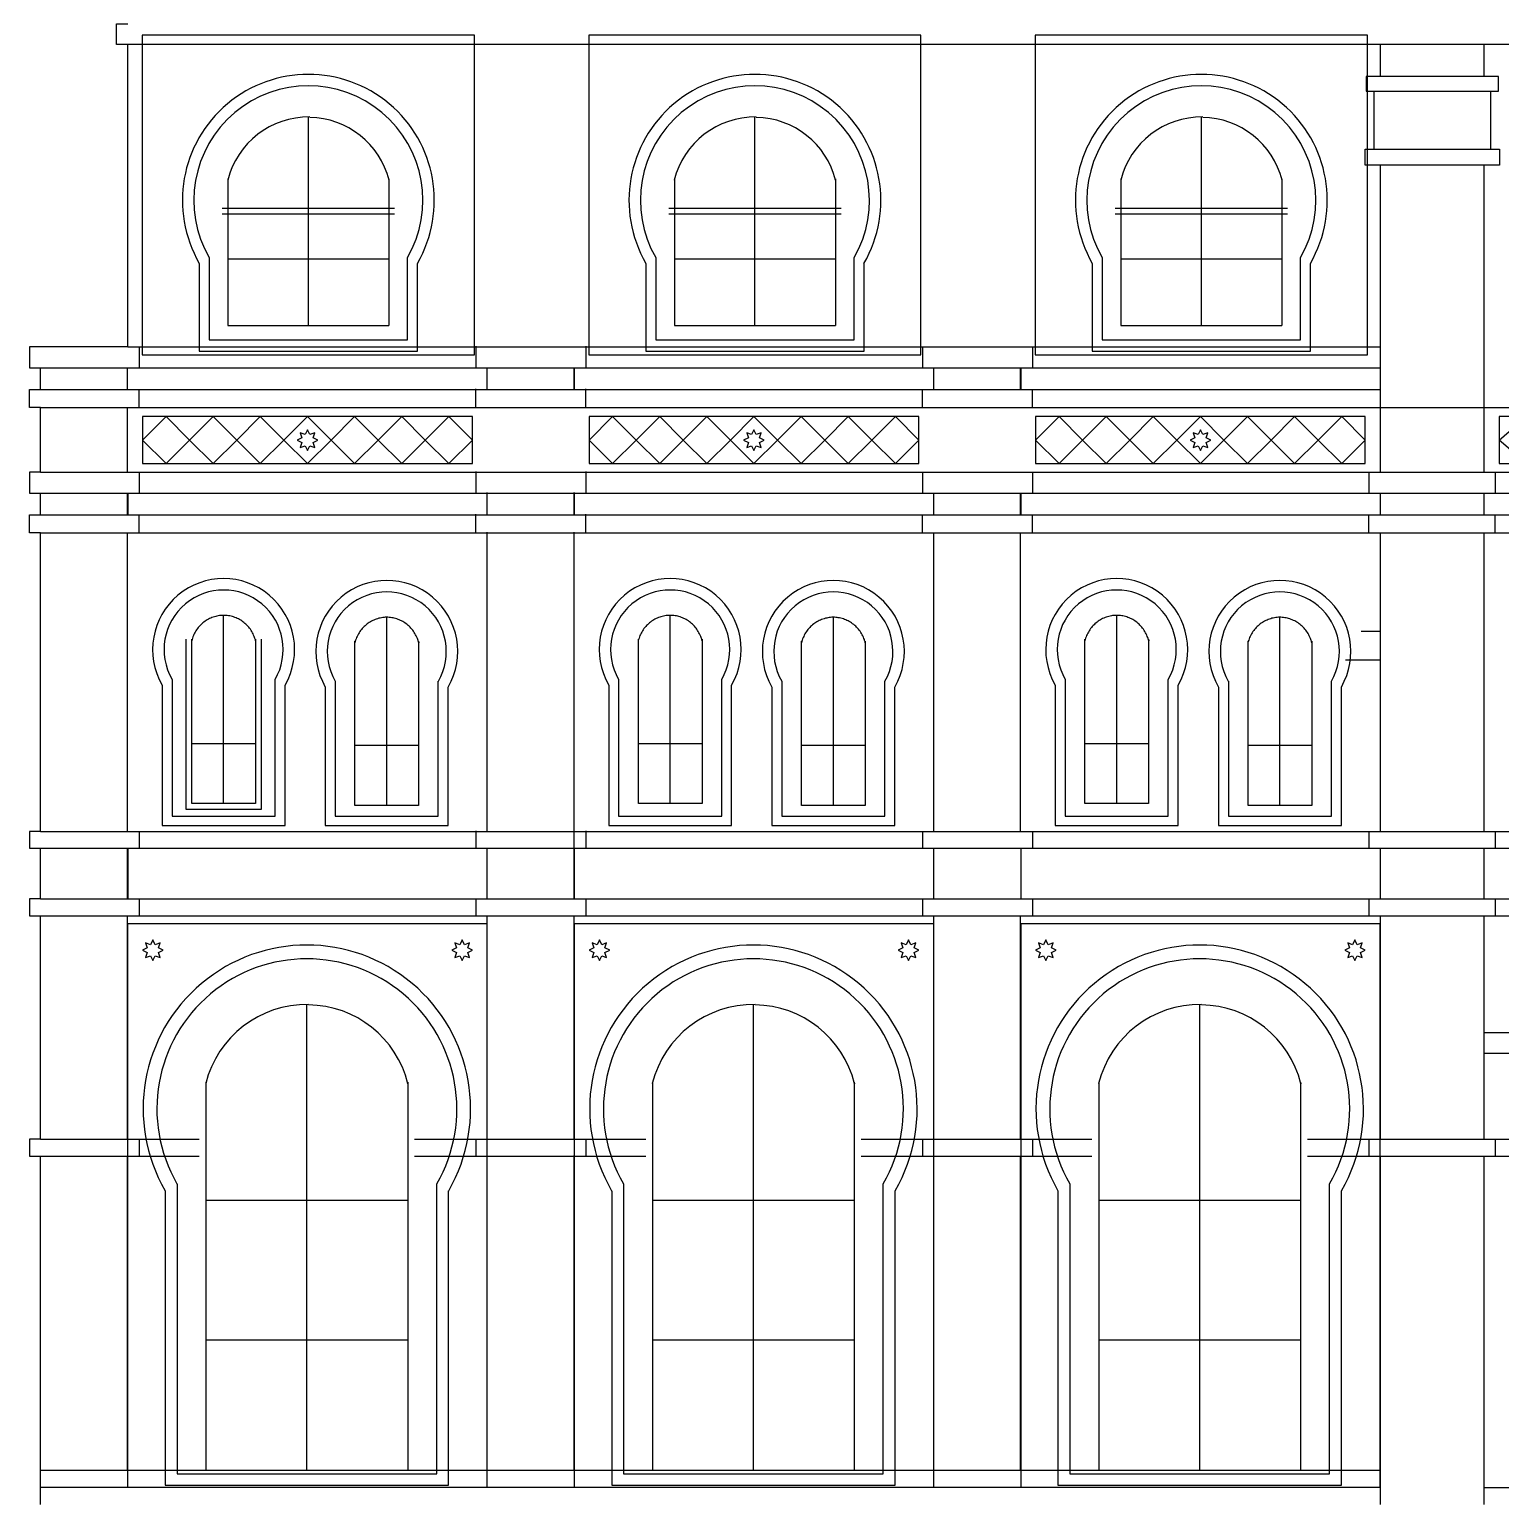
# Model space of a CAD drawing. Extents: x 57125 to 87063, y 75732 to 102848.
# Drawn here: x 57125 to 69972, y 75732 to 88610 of the extents above; entities that cross this region are included whole.
import ezdxf

# ---------------------------------------------------------------- set-up
doc = ezdxf.new("R2010")
doc.units = 0
for name, color, linetype, lineweight in [('01_SOURCE_ARCHITECTURE', 7, 'Continuous', 25), ('02_SOURCE_OPENINGS', 7, 'Continuous', 25), ('04_ANDALUSIAN_ALFIZ', 7, 'Continuous', 25), ('05_ANDALUSIAN_GIRIH', 7, 'Continuous', 25), ('06_ANDALUSIAN_FRIEZES', 7, 'Continuous', 25)]:
    doc.layers.add(name, color=color, linetype=linetype, lineweight=lineweight)

# ---------------------------------------------------------------- blocks, each defined once
blk = doc.blocks.new('ANDALUSIAN_ORIGINAL_OPENING_003')
at = {"layer": '02_SOURCE_OPENINGS'}
for points in [[(-881, 3388), (-881, 2358), (-881, 1138), (-881, 0)], [(881, 3387), (881, 2358), (881, 1138), (881, 0)]]:
    blk.add_lwpolyline(points, dxfattribs=at)
for radius, start, end in [(912, 89.2507, 166.0237), (908, 13.9763, 89.2471)]:
    blk.add_arc((2, 3154), radius, start, end, dxfattribs=at)
blk = doc.blocks.new('ANDALUSIAN_ORIGINAL_OPENING_014')
at = {"layer": '02_SOURCE_OPENINGS'}
for points in [[(-278, 0), (-278, 526), (-278, 1435)], [(278, 1435), (278, 526), (278, 0)]]:
    blk.add_lwpolyline(points, dxfattribs=at)
blk.add_open_spline([(279, 1422), (277, 1431), (274, 1440), (266, 1464), (259, 1478), (244, 1505), (236, 1519), (217, 1543), (206, 1555), (184, 1576), (172, 1586), (146, 1603), (133, 1611), (105, 1623), (91, 1629), (62, 1637), (47, 1640), (17, 1644), (2, 1644), (-28, 1643), (-43, 1641), (-73, 1634), (-88, 1630), (-116, 1619), (-130, 1612), (-156, 1597), (-169, 1588), (-193, 1568), (-204, 1557), (-224, 1534), (-234, 1522), (-250, 1495), (-258, 1481), (-270, 1453), (-275, 1438), (-279, 1422), (-279, 1422), (-279, 1422)], degree=3, knots=[-1.310699, -1.310699, -1.310699, -1.310699, -1.216605, -1.216605, -1.05874, -1.05874, -0.900876, -0.900876, -0.743012, -0.743012, -0.585148, -0.585148, -0.427283, -0.427283, -0.269419, -0.269419, -0.111555, -0.111555, 0.04631, 0.04631, 0.204174, 0.204174, 0.362038, 0.362038, 0.519902, 0.519902, 0.677767, 0.677767, 0.835631, 0.835631, 0.993495, 0.993495, 1.151359, 1.151359, 1.309224, 1.309224, 1.310699, 1.310699, 1.310699, 1.310699], dxfattribs=at)
blk = doc.blocks.new('ANDALUSIAN_ORIGINAL_OPENING_027')
at = {"layer": '02_SOURCE_OPENINGS'}
for points in [[(-703, 1280), (-703, 1025)], [(703, 1279), (703, 1024)], [(-753, 1025), (-703, 1025)], [(-753, 975), (-703, 975)], [(-703, 1025), (-703, 975)], [(-703, 1025), (0, 1024), (703, 1024)], [(-703, 975), (-703, 582), (-703, 0)], [(-703, 975), (0, 974), (703, 974)], [(703, 1024), (703, 974)], [(703, 1024), (753, 1024)], [(703, 974), (703, 582), (703, 0)], [(703, 974), (753, 974)]]:
    blk.add_lwpolyline(points, dxfattribs=at)
for radius, start, end in [(728, 89.2486, 166.0237), (724, 13.9763, 89.245)]:
    blk.add_arc((2, 1092), radius, start, end, dxfattribs=at)
blk = doc.blocks.new('ANDALUSIAN_ORIGINAL_OPENING_002')
at = {"layer": '02_SOURCE_OPENINGS'}
for points in [[(-881, 3388), (-881, 2358), (-881, 1138), (-881, 0)], [(881, 3387), (881, 2358), (881, 1138), (881, 0)]]:
    blk.add_lwpolyline(points, dxfattribs=at)
for radius, start, end in [(912, 89.2507, 166.0237), (908, 13.9763, 89.2471)]:
    blk.add_arc((2, 3154), radius, start, end, dxfattribs=at)
blk = doc.blocks.new('ANDALUSIAN_ORIGINAL_OPENING_001')
at = {"layer": '02_SOURCE_OPENINGS'}
for points in [[(-881, 3388), (-881, 2358), (-881, 1138), (-881, 0)], [(881, 3387), (881, 2358), (881, 1138), (881, 0)]]:
    blk.add_lwpolyline(points, dxfattribs=at)
for radius, start, end in [(912, 89.2507, 166.0237), (908, 13.9763, 89.2471)]:
    blk.add_arc((2, 3154), radius, start, end, dxfattribs=at)
blk = doc.blocks.new('ANDALUSIAN_ORIGINAL_OPENING_013')
at = {"layer": '02_SOURCE_OPENINGS'}
for points in [[(-278, 0), (-278, 526), (-278, 1435)], [(278, 1435), (278, 526), (278, 0)]]:
    blk.add_lwpolyline(points, dxfattribs=at)
blk.add_open_spline([(279, 1422), (277, 1431), (274, 1440), (266, 1464), (259, 1478), (244, 1505), (236, 1519), (217, 1543), (206, 1555), (184, 1576), (172, 1586), (146, 1603), (133, 1611), (105, 1623), (91, 1629), (62, 1637), (47, 1640), (17, 1644), (2, 1644), (-28, 1643), (-43, 1641), (-73, 1634), (-88, 1630), (-116, 1619), (-130, 1612), (-156, 1597), (-169, 1588), (-193, 1568), (-204, 1557), (-224, 1534), (-234, 1522), (-250, 1495), (-258, 1481), (-270, 1453), (-275, 1438), (-279, 1422), (-279, 1422), (-279, 1422)], degree=3, knots=[-1.310699, -1.310699, -1.310699, -1.310699, -1.216605, -1.216605, -1.05874, -1.05874, -0.900876, -0.900876, -0.743012, -0.743012, -0.585148, -0.585148, -0.427283, -0.427283, -0.269419, -0.269419, -0.111555, -0.111555, 0.04631, 0.04631, 0.204174, 0.204174, 0.362038, 0.362038, 0.519902, 0.519902, 0.677767, 0.677767, 0.835631, 0.835631, 0.993495, 0.993495, 1.151359, 1.151359, 1.309224, 1.309224, 1.310699, 1.310699, 1.310699, 1.310699], dxfattribs=at)
blk = doc.blocks.new('ANDALUSIAN_ORIGINAL_OPENING_012')
at = {"layer": '02_SOURCE_OPENINGS'}
for points in [[(-278, 0), (-278, 526), (-278, 1435)], [(278, 1435), (278, 526), (278, 0)]]:
    blk.add_lwpolyline(points, dxfattribs=at)
blk.add_open_spline([(279, 1422), (277, 1431), (274, 1440), (266, 1464), (259, 1478), (244, 1505), (236, 1519), (217, 1543), (206, 1555), (184, 1576), (172, 1586), (146, 1603), (133, 1611), (105, 1623), (91, 1629), (62, 1637), (47, 1640), (17, 1644), (2, 1644), (-28, 1643), (-43, 1641), (-73, 1634), (-88, 1630), (-116, 1619), (-130, 1612), (-156, 1597), (-169, 1588), (-193, 1568), (-204, 1557), (-224, 1534), (-234, 1522), (-250, 1495), (-258, 1481), (-270, 1453), (-275, 1438), (-279, 1422), (-279, 1422), (-279, 1422)], degree=3, knots=[-1.310699, -1.310699, -1.310699, -1.310699, -1.216605, -1.216605, -1.05874, -1.05874, -0.900876, -0.900876, -0.743012, -0.743012, -0.585148, -0.585148, -0.427283, -0.427283, -0.269419, -0.269419, -0.111555, -0.111555, 0.04631, 0.04631, 0.204174, 0.204174, 0.362038, 0.362038, 0.519902, 0.519902, 0.677767, 0.677767, 0.835631, 0.835631, 0.993495, 0.993495, 1.151359, 1.151359, 1.309224, 1.309224, 1.310699, 1.310699, 1.310699, 1.310699], dxfattribs=at)
blk = doc.blocks.new('ANDALUSIAN_ORIGINAL_OPENING_011')
at = {"layer": '02_SOURCE_OPENINGS'}
for points in [[(-278, 0), (-278, 526), (-278, 1435)], [(278, 1435), (278, 526), (278, 0)]]:
    blk.add_lwpolyline(points, dxfattribs=at)
blk.add_open_spline([(279, 1422), (277, 1431), (274, 1440), (266, 1464), (259, 1478), (244, 1505), (236, 1519), (217, 1543), (206, 1555), (184, 1576), (172, 1586), (146, 1603), (133, 1611), (105, 1623), (91, 1629), (62, 1637), (47, 1640), (17, 1644), (2, 1644), (-28, 1643), (-43, 1641), (-73, 1634), (-88, 1630), (-116, 1619), (-130, 1612), (-156, 1597), (-169, 1588), (-193, 1568), (-204, 1557), (-224, 1534), (-234, 1522), (-250, 1495), (-258, 1481), (-270, 1453), (-275, 1438), (-279, 1422), (-279, 1422), (-279, 1422)], degree=3, knots=[-1.310699, -1.310699, -1.310699, -1.310699, -1.216605, -1.216605, -1.05874, -1.05874, -0.900876, -0.900876, -0.743012, -0.743012, -0.585148, -0.585148, -0.427283, -0.427283, -0.269419, -0.269419, -0.111555, -0.111555, 0.04631, 0.04631, 0.204174, 0.204174, 0.362038, 0.362038, 0.519902, 0.519902, 0.677767, 0.677767, 0.835631, 0.835631, 0.993495, 0.993495, 1.151359, 1.151359, 1.309224, 1.309224, 1.310699, 1.310699, 1.310699, 1.310699], dxfattribs=at)
blk = doc.blocks.new('ANDALUSIAN_ORIGINAL_OPENING_026')
at = {"layer": '02_SOURCE_OPENINGS'}
for points in [[(-703, 1280), (-703, 1025)], [(703, 1279), (703, 1024)], [(-753, 1025), (-703, 1025)], [(-753, 975), (-703, 975)], [(-703, 1025), (-703, 975)], [(-703, 1025), (0, 1024), (703, 1024)], [(-703, 975), (-703, 582), (-703, 0)], [(-703, 975), (0, 974), (703, 974)], [(703, 1024), (703, 974)], [(703, 1024), (753, 1024)], [(703, 974), (703, 582), (703, 0)], [(703, 974), (753, 974)]]:
    blk.add_lwpolyline(points, dxfattribs=at)
for radius, start, end in [(728, 89.2486, 166.0237), (724, 13.9763, 89.245)]:
    blk.add_arc((2, 1092), radius, start, end, dxfattribs=at)
blk = doc.blocks.new('ANDALUSIAN_ORIGINAL_OPENING_025')
at = {"layer": '02_SOURCE_OPENINGS'}
for points in [[(-703, 1280), (-703, 1025)], [(703, 1279), (703, 1024)], [(-753, 1025), (-703, 1025)], [(-753, 975), (-703, 975)], [(-703, 1025), (-703, 975)], [(-703, 1025), (0, 1024), (703, 1024)], [(-703, 975), (-703, 582), (-703, 0)], [(-703, 975), (0, 974), (703, 974)], [(703, 1024), (703, 974)], [(703, 1024), (753, 1024)], [(703, 974), (703, 582), (703, 0)], [(703, 974), (753, 974)]]:
    blk.add_lwpolyline(points, dxfattribs=at)
for radius, start, end in [(728, 89.2486, 166.0237), (724, 13.9763, 89.245)]:
    blk.add_arc((2, 1092), radius, start, end, dxfattribs=at)
blk = doc.blocks.new('ANDALUSIAN_ORIGINAL_OPENING_010')
at = {"layer": '02_SOURCE_OPENINGS'}
for points in [[(328, 1435), (328, -50), (-328, -50), (-328, 1435)], [(-278, 0), (-278, 526), (-278, 1435)], [(278, 1435), (278, 526), (278, 0)]]:
    blk.add_lwpolyline(points, dxfattribs=at)
blk.add_open_spline([(279, 1422), (277, 1431), (274, 1440), (266, 1464), (259, 1478), (244, 1505), (236, 1519), (217, 1543), (206, 1555), (184, 1576), (172, 1586), (146, 1603), (133, 1611), (105, 1623), (91, 1629), (62, 1637), (47, 1640), (17, 1644), (2, 1644), (-28, 1643), (-43, 1641), (-73, 1634), (-88, 1630), (-116, 1619), (-130, 1612), (-156, 1597), (-169, 1588), (-193, 1568), (-204, 1557), (-224, 1534), (-234, 1522), (-250, 1495), (-258, 1481), (-270, 1453), (-275, 1438), (-279, 1422), (-279, 1422), (-279, 1422)], degree=3, knots=[-1.310699, -1.310699, -1.310699, -1.310699, -1.216605, -1.216605, -1.05874, -1.05874, -0.900876, -0.900876, -0.743012, -0.743012, -0.585148, -0.585148, -0.427283, -0.427283, -0.269419, -0.269419, -0.111555, -0.111555, 0.04631, 0.04631, 0.204174, 0.204174, 0.362038, 0.362038, 0.519902, 0.519902, 0.677767, 0.677767, 0.835631, 0.835631, 0.993495, 0.993495, 1.151359, 1.151359, 1.309224, 1.309224, 1.310699, 1.310699, 1.310699, 1.310699], dxfattribs=at)
blk = doc.blocks.new('ANDALUSIAN_ORIGINAL_OPENING_015')
at = {"layer": '02_SOURCE_OPENINGS'}
for points in [[(-278, 0), (-278, 526), (-278, 1435)], [(278, 1435), (278, 526), (278, 0)]]:
    blk.add_lwpolyline(points, dxfattribs=at)
blk.add_open_spline([(279, 1422), (277, 1431), (274, 1440), (266, 1464), (259, 1478), (244, 1505), (236, 1519), (217, 1543), (206, 1555), (184, 1576), (172, 1586), (146, 1603), (133, 1611), (105, 1623), (91, 1629), (62, 1637), (47, 1640), (17, 1644), (2, 1644), (-28, 1643), (-43, 1641), (-73, 1634), (-88, 1630), (-116, 1619), (-130, 1612), (-156, 1597), (-169, 1588), (-193, 1568), (-204, 1557), (-224, 1534), (-234, 1522), (-250, 1495), (-258, 1481), (-270, 1453), (-275, 1438), (-279, 1422), (-279, 1422), (-279, 1422)], degree=3, knots=[-1.310699, -1.310699, -1.310699, -1.310699, -1.216605, -1.216605, -1.05874, -1.05874, -0.900876, -0.900876, -0.743012, -0.743012, -0.585148, -0.585148, -0.427283, -0.427283, -0.269419, -0.269419, -0.111555, -0.111555, 0.04631, 0.04631, 0.204174, 0.204174, 0.362038, 0.362038, 0.519902, 0.519902, 0.677767, 0.677767, 0.835631, 0.835631, 0.993495, 0.993495, 1.151359, 1.151359, 1.309224, 1.309224, 1.310699, 1.310699, 1.310699, 1.310699], dxfattribs=at)
blk = doc.blocks.new('ANDALUSIAN_MOORISH_GROUND_1')
at = {"layer": '04_ANDALUSIAN_ALFIZ'}
for points in [[(-1134, 2499), (-1134, 0), (-1134, -32), (1134, -32), (1134, 0), (1134, 2499)], [(-1238, 2439), (-1238, 0), (-1238, -132), (1238, -132), (1238, 0), (1238, 2439)]]:
    blk.add_lwpolyline(points, dxfattribs=at)
for radius in [1430, 1310]:
    blk.add_arc((0, 3154), radius, -30, -150, dxfattribs=at)
blk = doc.blocks.new('ANDALUSIAN_MOORISH_GROUND_2')
at = {"layer": '04_ANDALUSIAN_ALFIZ'}
for points in [[(-1134, 2499), (-1134, 0), (-1134, -32), (1134, -32), (1134, 0), (1134, 2499)], [(-1238, 2439), (-1238, 0), (-1238, -132), (1238, -132), (1238, 0), (1238, 2439)]]:
    blk.add_lwpolyline(points, dxfattribs=at)
for radius in [1430, 1310]:
    blk.add_arc((0, 3154), radius, -30, -150, dxfattribs=at)
blk = doc.blocks.new('ANDALUSIAN_MOORISH_GROUND_3')
at = {"layer": '04_ANDALUSIAN_ALFIZ'}
for points in [[(-1134, 2499), (-1134, 0), (-1134, -32), (1134, -32), (1134, 0), (1134, 2499)], [(-1238, 2439), (-1238, 0), (-1238, -132), (1238, -132), (1238, 0), (1238, 2439)]]:
    blk.add_lwpolyline(points, dxfattribs=at)
for radius in [1430, 1310]:
    blk.add_arc((0, 3154), radius, -30, -150, dxfattribs=at)
blk = doc.blocks.new('ANDALUSIAN_MOORISH_UPPER_25')
at = {"layer": '04_ANDALUSIAN_ALFIZ'}
for points in [[(-953, 542), (-953, -186), (-953, -226), (953, -226), (953, -186), (953, 542)], [(-866, 592), (-866, -126), (866, -126), (866, 592)]]:
    blk.add_lwpolyline(points, dxfattribs=at)
for radius in [1100, 1000]:
    blk.add_arc((0, 1092), radius, -30, -150, dxfattribs=at)
blk = doc.blocks.new('ANDALUSIAN_MOORISH_UPPER_26')
at = {"layer": '04_ANDALUSIAN_ALFIZ'}
for points in [[(-953, 542), (-953, -186), (-953, -226), (953, -226), (953, -186), (953, 542)], [(-866, 592), (-866, -126), (866, -126), (866, 592)]]:
    blk.add_lwpolyline(points, dxfattribs=at)
for radius in [1100, 1000]:
    blk.add_arc((0, 1092), radius, -30, -150, dxfattribs=at)
blk = doc.blocks.new('ANDALUSIAN_MOORISH_UPPER_27')
at = {"layer": '04_ANDALUSIAN_ALFIZ'}
for points in [[(-953, 542), (-953, -186), (-953, -226), (953, -226), (953, -186), (953, 542)], [(-866, 592), (-866, -126), (866, -126), (866, 592)]]:
    blk.add_lwpolyline(points, dxfattribs=at)
for radius in [1100, 1000]:
    blk.add_arc((0, 1092), radius, -30, -150, dxfattribs=at)
blk = doc.blocks.new('ANDALUSIAN_MOORISH_PAIRED_10')
at = {"layer": '04_ANDALUSIAN_ALFIZ'}
for points in [[(-537, 1035), (-537, -191), (537, -191), (537, 1035)], [(-450, 1085), (-450, -111), (450, -111), (450, 1085)]]:
    blk.add_lwpolyline(points, dxfattribs=at)
for radius in [620, 520]:
    blk.add_arc((0, 1345), radius, -30, -150, dxfattribs=at)
blk = doc.blocks.new('ANDALUSIAN_MOORISH_PAIRED_11')
at = {"layer": '04_ANDALUSIAN_ALFIZ'}
for points in [[(-537, 1035), (-537, -174), (537, -174), (537, 1035)], [(-450, 1085), (-450, -94), (450, -94), (450, 1085)]]:
    blk.add_lwpolyline(points, dxfattribs=at)
for radius in [620, 520]:
    blk.add_arc((0, 1345), radius, -30, -150, dxfattribs=at)
blk = doc.blocks.new('ANDALUSIAN_MOORISH_PAIRED_12')
at = {"layer": '04_ANDALUSIAN_ALFIZ'}
for points in [[(-537, 1035), (-537, -191), (537, -191), (537, 1035)], [(-450, 1085), (-450, -111), (450, -111), (450, 1085)]]:
    blk.add_lwpolyline(points, dxfattribs=at)
for radius in [620, 520]:
    blk.add_arc((0, 1345), radius, -30, -150, dxfattribs=at)
blk = doc.blocks.new('ANDALUSIAN_MOORISH_PAIRED_13')
at = {"layer": '04_ANDALUSIAN_ALFIZ'}
for points in [[(-537, 1035), (-537, -174), (537, -174), (537, 1035)], [(-450, 1085), (-450, -94), (450, -94), (450, 1085)]]:
    blk.add_lwpolyline(points, dxfattribs=at)
for radius in [620, 520]:
    blk.add_arc((0, 1345), radius, -30, -150, dxfattribs=at)
blk = doc.blocks.new('ANDALUSIAN_MOORISH_PAIRED_14')
at = {"layer": '04_ANDALUSIAN_ALFIZ'}
for points in [[(-537, 1035), (-537, -191), (537, -191), (537, 1035)], [(-450, 1085), (-450, -111), (450, -111), (450, 1085)]]:
    blk.add_lwpolyline(points, dxfattribs=at)
for radius in [620, 520]:
    blk.add_arc((0, 1345), radius, -30, -150, dxfattribs=at)
blk = doc.blocks.new('ANDALUSIAN_MOORISH_PAIRED_15')
at = {"layer": '04_ANDALUSIAN_ALFIZ'}
for points in [[(-537, 1035), (-537, -174), (537, -174), (537, 1035)], [(-450, 1085), (-450, -94), (450, -94), (450, 1085)]]:
    blk.add_lwpolyline(points, dxfattribs=at)
for radius in [620, 520]:
    blk.add_arc((0, 1345), radius, -30, -150, dxfattribs=at)
blk = doc.blocks.new('ANDALUSIAN_SEBKA_FRIEZE_BAY_1')
at = {"layer": '05_ANDALUSIAN_GIRIH'}
for points in [[(-1028.836071, 205), (-1234.603286, 0), (-1440.3705, 205), (-1234.603286, 410)], [(1028.836071, 205), (1234.603286, 410), (1440.3705, 205), (1234.603286, 0)], [(-90.2, 205), (-49.167021, 184.634353), (-63.781032, 141.218968), (-20.365647, 155.832979), (0, 114.8), (20.365647, 155.832979), (63.781032, 141.218968), (49.167021, 184.634353), (90.2, 205), (49.167021, 225.365647), (63.781032, 268.781032), (20.365647, 254.167021), (0, 295.2), (-20.365647, 254.167021), (-63.781032, 268.781032), (-49.167021, 225.365647)]]:
    blk.add_lwpolyline(points, close=True, dxfattribs=at)
for points in [[(-1028.836071, 205), (-823.068857, 410), (-617.301643, 205)], [(-617.301643, 205), (-411.534429, 410), (-205.767214, 205)], [(-205.767214, 205), (0, 410), (205.767214, 205)], [(205.767214, 205), (411.534429, 410), (617.301643, 205)], [(617.301643, 205), (823.068857, 410), (1028.836071, 205)], [(-617.301643, 205), (-823.068857, 0), (-1028.836071, 205)], [(-205.767214, 205), (-411.534429, 0), (-617.301643, 205)], [(205.767214, 205), (0, 0), (-205.767214, 205)], [(617.301643, 205), (411.534429, 0), (205.767214, 205)], [(1028.836071, 205), (823.068857, 0), (617.301643, 205)]]:
    blk.add_lwpolyline(points, dxfattribs=at)
at = {"layer": '06_ANDALUSIAN_FRIEZES'}
blk.add_lwpolyline([(-1440.3705, 0), (-1234.603286, 0), (-823.068857, 0), (-411.534429, 0), (0, 0), (411.534429, 0), (823.068857, 0), (1234.603286, 0), (1440.3705, 0), (1440.3705, 205), (1440.3705, 410), (1234.603286, 410), (823.068857, 410), (411.534429, 410), (0, 410), (-411.534429, 410), (-823.068857, 410), (-1234.603286, 410), (-1440.3705, 410), (-1440.3705, 205)], close=True, dxfattribs=at)
blk = doc.blocks.new('ANDALUSIAN_ALFIZ_GROUND_BAY_1')
at = {"layer": '04_ANDALUSIAN_ALFIZ'}
blk.add_lwpolyline([(-1570.3705, 0), (1570.3705, 0), (1570.3705, 149.953234), (1570.3705, 2891.842269), (1570.3705, 3039.295118), (1570.3705, 4918.4), (1570.370192, 4918.4), (-1570.37004, 4918.4), (-1570.3705, 4918.4), (-1570.3705, 3039.295118), (-1570.3705, 2891.842269), (-1570.3705, 149.953234)], close=True, dxfattribs=at)
at = {"layer": '05_ANDALUSIAN_GIRIH'}
for points in [[(-1440.3705, 4688.4), (-1399.428503, 4668.07951), (-1414.01011, 4624.76039), (-1370.69099, 4639.341997), (-1350.3705, 4598.4), (-1330.05001, 4639.341997), (-1286.73089, 4624.76039), (-1301.312497, 4668.07951), (-1260.3705, 4688.4), (-1301.312497, 4708.72049), (-1286.73089, 4752.03961), (-1330.05001, 4737.458003), (-1350.3705, 4778.4), (-1370.69099, 4737.458003), (-1414.01011, 4752.03961), (-1399.428503, 4708.72049)], [(1260.3705, 4688.4), (1301.312497, 4668.07951), (1286.73089, 4624.76039), (1330.05001, 4639.341997), (1350.3705, 4598.4), (1370.69099, 4639.341997), (1414.01011, 4624.76039), (1399.428503, 4668.07951), (1440.3705, 4688.4), (1399.428503, 4708.72049), (1414.01011, 4752.03961), (1370.69099, 4737.458003), (1350.3705, 4778.4), (1330.05001, 4737.458003), (1286.73089, 4752.03961), (1301.312497, 4708.72049)]]:
    blk.add_lwpolyline(points, close=True, dxfattribs=at)
blk = doc.blocks.new('ANDALUSIAN_SEBKA_FRIEZE_BAY_2')
at = {"layer": '05_ANDALUSIAN_GIRIH'}
for points in [[(-1028.836071, 205), (-1234.603286, 0), (-1440.3705, 205), (-1234.603286, 410)], [(1028.836071, 205), (1234.603286, 410), (1440.3705, 205), (1234.603286, 0)], [(-90.2, 205), (-49.167021, 184.634353), (-63.781032, 141.218968), (-20.365647, 155.832979), (0, 114.8), (20.365647, 155.832979), (63.781032, 141.218968), (49.167021, 184.634353), (90.2, 205), (49.167021, 225.365647), (63.781032, 268.781032), (20.365647, 254.167021), (0, 295.2), (-20.365647, 254.167021), (-63.781032, 268.781032), (-49.167021, 225.365647)]]:
    blk.add_lwpolyline(points, close=True, dxfattribs=at)
for points in [[(-1028.836071, 205), (-823.068857, 410), (-617.301643, 205)], [(-617.301643, 205), (-411.534429, 410), (-205.767214, 205)], [(-205.767214, 205), (0, 410), (205.767214, 205)], [(205.767214, 205), (411.534429, 410), (617.301643, 205)], [(617.301643, 205), (823.068857, 410), (1028.836071, 205)], [(-617.301643, 205), (-823.068857, 0), (-1028.836071, 205)], [(-205.767214, 205), (-411.534429, 0), (-617.301643, 205)], [(205.767214, 205), (0, 0), (-205.767214, 205)], [(617.301643, 205), (411.534429, 0), (205.767214, 205)], [(1028.836071, 205), (823.068857, 0), (617.301643, 205)]]:
    blk.add_lwpolyline(points, dxfattribs=at)
at = {"layer": '06_ANDALUSIAN_FRIEZES'}
blk.add_lwpolyline([(-1440.3705, 0), (-1234.603286, 0), (-823.068857, 0), (-411.534429, 0), (0, 0), (411.534429, 0), (823.068857, 0), (1234.603286, 0), (1440.3705, 0), (1440.3705, 205), (1440.3705, 410), (1234.603286, 410), (823.068857, 410), (411.534429, 410), (0, 410), (-411.534429, 410), (-823.068857, 410), (-1234.603286, 410), (-1440.3705, 410), (-1440.3705, 205)], close=True, dxfattribs=at)
blk = doc.blocks.new('ANDALUSIAN_ALFIZ_GROUND_BAY_2')
at = {"layer": '04_ANDALUSIAN_ALFIZ'}
blk.add_lwpolyline([(-1570.3705, 0), (1570.3705, 0), (1570.3705, 149.953234), (1570.3705, 2891.842269), (1570.3705, 3039.295118), (1570.3705, 4918.4), (1570.370182, 4918.4), (-1570.37005, 4918.4), (-1570.3705, 4918.4), (-1570.3705, 3039.295118), (-1570.3705, 2891.842269), (-1570.3705, 149.953234)], close=True, dxfattribs=at)
at = {"layer": '05_ANDALUSIAN_GIRIH'}
for points in [[(-1440.3705, 4688.4), (-1399.428503, 4668.07951), (-1414.01011, 4624.76039), (-1370.69099, 4639.341997), (-1350.3705, 4598.4), (-1330.05001, 4639.341997), (-1286.73089, 4624.76039), (-1301.312497, 4668.07951), (-1260.3705, 4688.4), (-1301.312497, 4708.72049), (-1286.73089, 4752.03961), (-1330.05001, 4737.458003), (-1350.3705, 4778.4), (-1370.69099, 4737.458003), (-1414.01011, 4752.03961), (-1399.428503, 4708.72049)], [(1260.3705, 4688.4), (1301.312497, 4668.07951), (1286.73089, 4624.76039), (1330.05001, 4639.341997), (1350.3705, 4598.4), (1370.69099, 4639.341997), (1414.01011, 4624.76039), (1399.428503, 4668.07951), (1440.3705, 4688.4), (1399.428503, 4708.72049), (1414.01011, 4752.03961), (1370.69099, 4737.458003), (1350.3705, 4778.4), (1330.05001, 4737.458003), (1286.73089, 4752.03961), (1301.312497, 4708.72049)]]:
    blk.add_lwpolyline(points, close=True, dxfattribs=at)
blk = doc.blocks.new('ANDALUSIAN_SEBKA_FRIEZE_BAY_3')
at = {"layer": '05_ANDALUSIAN_GIRIH'}
for points in [[(-1028.493929, 205), (-1234.192714, 0), (-1439.8915, 205), (-1234.192714, 410)], [(1028.493929, 205), (1234.192714, 410), (1439.8915, 205), (1234.192714, 0)], [(-90.2, 205), (-49.167021, 184.634353), (-63.781032, 141.218968), (-20.365647, 155.832979), (0, 114.8), (20.365647, 155.832979), (63.781032, 141.218968), (49.167021, 184.634353), (90.2, 205), (49.167021, 225.365647), (63.781032, 268.781032), (20.365647, 254.167021), (0, 295.2), (-20.365647, 254.167021), (-63.781032, 268.781032), (-49.167021, 225.365647)]]:
    blk.add_lwpolyline(points, close=True, dxfattribs=at)
for points in [[(-1028.493929, 205), (-822.795143, 410), (-617.096357, 205)], [(-617.096357, 205), (-411.397571, 410), (-205.698786, 205)], [(-205.698786, 205), (0, 410), (205.698786, 205)], [(205.698786, 205), (411.397571, 410), (617.096357, 205)], [(617.096357, 205), (822.795143, 410), (1028.493929, 205)], [(-617.096357, 205), (-822.795143, 0), (-1028.493929, 205)], [(-205.698786, 205), (-411.397571, 0), (-617.096357, 205)], [(205.698786, 205), (0, 0), (-205.698786, 205)], [(617.096357, 205), (411.397571, 0), (205.698786, 205)], [(1028.493929, 205), (822.795143, 0), (617.096357, 205)]]:
    blk.add_lwpolyline(points, dxfattribs=at)
at = {"layer": '06_ANDALUSIAN_FRIEZES'}
blk.add_lwpolyline([(-1439.8915, 0), (-1234.192714, 0), (-822.795143, 0), (-411.397571, 0), (0, 0), (411.397571, 0), (822.795143, 0), (1234.192714, 0), (1439.8915, 0), (1439.8915, 205), (1439.8915, 410), (1234.192714, 410), (822.795143, 410), (411.397571, 410), (0, 410), (-411.397571, 410), (-822.795143, 410), (-1234.192714, 410), (-1439.8915, 410), (-1439.8915, 205)], close=True, dxfattribs=at)
blk = doc.blocks.new('ANDALUSIAN_ALFIZ_GROUND_BAY_3')
at = {"layer": '04_ANDALUSIAN_ALFIZ'}
blk.add_lwpolyline([(-1569.8915, 0), (1569.8915, 0), (1569.8915, 149.953234), (1569.8915, 2891.842269), (1569.8915, 3039.295118), (1569.8915, 4918.4), (-1569.89106, 4918.4), (-1569.8915, 4918.4), (-1569.8915, 3039.295118), (-1569.8915, 2891.842269), (-1569.8915, 149.953234)], close=True, dxfattribs=at)
at = {"layer": '05_ANDALUSIAN_GIRIH'}
for points in [[(-1439.8915, 4688.4), (-1398.949503, 4668.07951), (-1413.53111, 4624.76039), (-1370.21199, 4639.341997), (-1349.8915, 4598.4), (-1329.57101, 4639.341997), (-1286.25189, 4624.76039), (-1300.833497, 4668.07951), (-1259.8915, 4688.4), (-1300.833497, 4708.72049), (-1286.25189, 4752.03961), (-1329.57101, 4737.458003), (-1349.8915, 4778.4), (-1370.21199, 4737.458003), (-1413.53111, 4752.03961), (-1398.949503, 4708.72049)], [(1259.8915, 4688.4), (1300.833497, 4668.07951), (1286.25189, 4624.76039), (1329.57101, 4639.341997), (1349.8915, 4598.4), (1370.21199, 4639.341997), (1413.53111, 4624.76039), (1398.949503, 4668.07951), (1439.8915, 4688.4), (1398.949503, 4708.72049), (1413.53111, 4752.03961), (1370.21199, 4737.458003), (1349.8915, 4778.4), (1329.57101, 4737.458003), (1286.25189, 4752.03961), (1300.833497, 4708.72049)]]:
    blk.add_lwpolyline(points, close=True, dxfattribs=at)
blk = doc.blocks.new('ANDALUSIAN_SEBKA_FRIEZE_BAY_4')
at = {"layer": '05_ANDALUSIAN_GIRIH'}
for points in [[(-1659.586444, 205), (-1896.670222, 0), (-2133.754, 205), (-1896.670222, 410)], [(1659.586444, 205), (1896.670222, 410), (2133.754, 205), (1896.670222, 0)], [(-90.2, 205), (-49.167021, 184.634353), (-63.781032, 141.218968), (-20.365647, 155.832979), (0, 114.8), (20.365647, 155.832979), (63.781032, 141.218968), (49.167021, 184.634353), (90.2, 205), (49.167021, 225.365647), (63.781032, 268.781032), (20.365647, 254.167021), (0, 295.2), (-20.365647, 254.167021), (-63.781032, 268.781032), (-49.167021, 225.365647)]]:
    blk.add_lwpolyline(points, close=True, dxfattribs=at)
for points in [[(-1659.586444, 205), (-1422.502667, 410), (-1185.418889, 205)], [(-1185.418889, 205), (-948.335111, 410), (-711.251333, 205)], [(-711.251333, 205), (-474.167556, 410), (-237.083778, 205)], [(-237.083778, 205), (0, 410), (237.083778, 205)], [(237.083778, 205), (474.167556, 410), (711.251333, 205)], [(711.251333, 205), (948.335111, 410), (1185.418889, 205)], [(1185.418889, 205), (1422.502667, 410), (1659.586444, 205)], [(-1185.418889, 205), (-1422.502667, 0), (-1659.586444, 205)], [(-711.251333, 205), (-948.335111, 0), (-1185.418889, 205)], [(-237.083778, 205), (-474.167556, 0), (-711.251333, 205)], [(237.083778, 205), (0, 0), (-237.083778, 205)], [(711.251333, 205), (474.167556, 0), (237.083778, 205)], [(1185.418889, 205), (948.335111, 0), (711.251333, 205)], [(1659.586444, 205), (1422.502667, 0), (1185.418889, 205)]]:
    blk.add_lwpolyline(points, dxfattribs=at)
at = {"layer": '06_ANDALUSIAN_FRIEZES'}
blk.add_lwpolyline([(-2133.754, 0), (-1896.670222, 0), (-1422.502667, 0), (-948.335111, 0), (-474.167556, 0), (0, 0), (474.167556, 0), (948.335111, 0), (1422.502667, 0), (1896.670222, 0), (2133.754, 0), (2133.754, 205), (2133.754, 410), (1896.670222, 410), (1422.502667, 410), (948.335111, 410), (474.167556, 410), (0, 410), (-474.167556, 410), (-948.335111, 410), (-1422.502667, 410), (-1896.670222, 410), (-2133.754, 410), (-2133.754, 205)], close=True, dxfattribs=at)
blk = doc.blocks.new('ANDALUSIAN_ALFIZ_UPPER_1')
at = {"layer": '04_ANDALUSIAN_ALFIZ'}
blk.add_lwpolyline([(-1450, 0), (1450, 0), (1450, 70.061998), (1450, 2709.896855), (1450, 2790), (-1450, 2790), (-1450, 2709.896855), (-1450, 70.061998)], close=True, dxfattribs=at)
blk = doc.blocks.new('ANDALUSIAN_ALFIZ_UPPER_2')
at = {"layer": '04_ANDALUSIAN_ALFIZ'}
blk.add_lwpolyline([(-1450, 0), (1450, 0), (1450, 70.061998), (1450, 2709.896855), (1450, 2790), (-1450, 2790), (-1450, 2709.896855), (-1450, 70.061998)], close=True, dxfattribs=at)
blk = doc.blocks.new('ANDALUSIAN_ALFIZ_UPPER_3')
at = {"layer": '04_ANDALUSIAN_ALFIZ'}
blk.add_lwpolyline([(-1450, 0), (1450, 0), (1450, 70.061998), (1450, 1654.663092), (1450, 1793.842208), (1450, 2300.192245), (1450, 2428.184911), (1450, 2709.896855), (1450, 2790), (-1450, 2790), (-1450, 2709.896855), (-1450, 70.061998)], close=True, dxfattribs=at)
blk = doc.blocks.new('ANDALUSIAN_GLAZING_1')
at = {"layer": '02_SOURCE_OPENINGS'}
for points in [[(0, 2358), (0, 4065)], [(-881, 3388), (-883, 3374)], [(881, 3387), (883, 3373)], [(-881, 2358), (0, 2358)], [(0, 1138), (0, 2358)], [(0, 2358), (881, 2358)], [(-881, 1138), (0, 1138)], [(0, 0), (0, 1138)], [(0, 1138), (881, 1138)], [(-881, 0), (0, 0)], [(0, 0), (881, 0)]]:
    blk.add_lwpolyline(points, dxfattribs=at)
blk = doc.blocks.new('ANDALUSIAN_GLAZING_2')
at = {"layer": '02_SOURCE_OPENINGS'}
for points in [[(0, 2358), (0, 4065)], [(-881, 3388), (-883, 3374)], [(881, 3387), (883, 3373)], [(-881, 2358), (0, 2358)], [(0, 1138), (0, 2358)], [(0, 2358), (881, 2358)], [(-881, 1138), (0, 1138)], [(0, 0), (0, 1138)], [(0, 1138), (881, 1138)], [(-881, 0), (0, 0)], [(0, 0), (881, 0)]]:
    blk.add_lwpolyline(points, dxfattribs=at)
blk = doc.blocks.new('ANDALUSIAN_GLAZING_3')
at = {"layer": '02_SOURCE_OPENINGS'}
for points in [[(0, 2358), (0, 4065)], [(-881, 3388), (-883, 3374)], [(881, 3387), (883, 3373)], [(-881, 2358), (0, 2358)], [(0, 1138), (0, 2358)], [(0, 2358), (881, 2358)], [(-881, 1138), (0, 1138)], [(0, 0), (0, 1138)], [(0, 1138), (881, 1138)], [(-881, 0), (0, 0)], [(0, 0), (881, 0)]]:
    blk.add_lwpolyline(points, dxfattribs=at)
blk = doc.blocks.new('ANDALUSIAN_GLAZING_10')
at = {"layer": '02_SOURCE_OPENINGS'}
for points in [[(0, 526), (0, 1644)], [(-278, 1435), (-279, 1422)], [(278, 1435), (279, 1422)], [(-278, 526), (0, 526)], [(0, 0), (0, 526)], [(0, 526), (278, 526)], [(0, 0), (-278, 0)], [(278, 0), (0, 0)]]:
    blk.add_lwpolyline(points, dxfattribs=at)
blk = doc.blocks.new('ANDALUSIAN_GLAZING_11')
at = {"layer": '02_SOURCE_OPENINGS'}
for points in [[(0, 526), (0, 1644)], [(-278, 1435), (-279, 1422)], [(278, 1435), (279, 1422)], [(-278, 526), (0, 526)], [(0, 0), (0, 526)], [(0, 526), (278, 526)], [(0, 0), (-278, 0)], [(278, 0), (0, 0)]]:
    blk.add_lwpolyline(points, dxfattribs=at)
blk = doc.blocks.new('ANDALUSIAN_GLAZING_12')
at = {"layer": '02_SOURCE_OPENINGS'}
for points in [[(0, 526), (0, 1644)], [(-278, 1435), (-279, 1422)], [(278, 1435), (279, 1422)], [(-278, 526), (0, 526)], [(0, 0), (0, 526)], [(0, 526), (278, 526)], [(0, 0), (-278, 0)], [(278, 0), (0, 0)]]:
    blk.add_lwpolyline(points, dxfattribs=at)
blk = doc.blocks.new('ANDALUSIAN_GLAZING_13')
at = {"layer": '02_SOURCE_OPENINGS'}
for points in [[(0, 526), (0, 1644)], [(-278, 1435), (-279, 1422)], [(278, 1435), (279, 1422)], [(-278, 526), (0, 526)], [(0, 0), (0, 526)], [(0, 526), (278, 526)], [(0, 0), (-278, 0)], [(278, 0), (0, 0)]]:
    blk.add_lwpolyline(points, dxfattribs=at)
blk = doc.blocks.new('ANDALUSIAN_GLAZING_14')
at = {"layer": '02_SOURCE_OPENINGS'}
for points in [[(0, 526), (0, 1644)], [(-278, 1435), (-279, 1422)], [(278, 1435), (279, 1422)], [(-278, 526), (0, 526)], [(0, 0), (0, 526)], [(0, 526), (278, 526)], [(0, 0), (-278, 0)], [(278, 0), (0, 0)]]:
    blk.add_lwpolyline(points, dxfattribs=at)
blk = doc.blocks.new('ANDALUSIAN_GLAZING_15')
at = {"layer": '02_SOURCE_OPENINGS'}
for points in [[(0, 526), (0, 1644)], [(-278, 1435), (-279, 1422)], [(278, 1435), (279, 1422)], [(-278, 526), (0, 526)], [(0, 0), (0, 526)], [(0, 526), (278, 526)], [(0, 0), (-278, 0)], [(278, 0), (0, 0)]]:
    blk.add_lwpolyline(points, dxfattribs=at)
blk = doc.blocks.new('ANDALUSIAN_GLAZING_25')
at = {"layer": '02_SOURCE_OPENINGS'}
for points in [[(0, 582), (0, 974), (0, 1024), (0, 1820)], [(-703, 1280), (-704, 1268)], [(703, 1279), (704, 1267)], [(-703, 582), (0, 582)], [(0, 0), (0, 582)], [(0, 582), (703, 582)], [(-703, 0), (0, 0)], [(0, 0), (703, 0)]]:
    blk.add_lwpolyline(points, dxfattribs=at)
blk = doc.blocks.new('ANDALUSIAN_GLAZING_26')
at = {"layer": '02_SOURCE_OPENINGS'}
for points in [[(0, 582), (0, 974), (0, 1024), (0, 1820)], [(-703, 1280), (-704, 1268)], [(703, 1279), (704, 1267)], [(-703, 582), (0, 582)], [(0, 0), (0, 582)], [(0, 582), (703, 582)], [(-703, 0), (0, 0)], [(0, 0), (703, 0)]]:
    blk.add_lwpolyline(points, dxfattribs=at)
blk = doc.blocks.new('ANDALUSIAN_GLAZING_27')
at = {"layer": '02_SOURCE_OPENINGS'}
for points in [[(0, 582), (0, 974), (0, 1024), (0, 1820)], [(-703, 1280), (-704, 1268)], [(703, 1279), (704, 1267)], [(-703, 582), (0, 582)], [(0, 0), (0, 582)], [(0, 582), (703, 582)], [(-703, 0), (0, 0)], [(0, 0), (703, 0)]]:
    blk.add_lwpolyline(points, dxfattribs=at)

msp = doc.modelspace()

# ---------------------------------------------------------------- linework, layer by layer
at = {"layer": '01_SOURCE_ARCHITECTURE'}
for points in [[(57982, 88480), (57884, 88480), (57884, 88660), (57982, 88660)], [(57982, 85840), (57982, 88480)], [(68921, 88480), (68809, 88480), (65909, 88480), (64910, 88480), (62010, 88480), (61010, 88480), (58110, 88480), (57982, 88480)], [(68921, 88480), (68921, 88198)], [(69830, 88480), (68921, 88480)], [(69830, 88198), (69830, 88480)], [(71086, 88480), (70847, 88480), (70726, 88480), (70200, 88480), (69830, 88480)], [(68921, 88198), (68809, 88198), (68798, 88198), (68798, 88070), (68809, 88070), (68866, 88070)], [(69830, 88198), (68921, 88198)], [(69885, 88070), (69953, 88070), (69953, 88198), (69830, 88198)], [(68866, 88070), (68866, 87564)], [(68866, 88070), (69885, 88070)], [(69885, 88070), (69885, 87564)], [(68921, 87425), (68809, 87425), (68789, 87425), (68789, 87564), (68809, 87564), (68866, 87564)], [(68866, 87564), (69885, 87564)], [(69885, 87564), (69962, 87564), (69962, 87425), (69830, 87425)], [(68921, 87425), (68921, 85840)], [(69830, 87425), (68921, 87425)], [(69830, 85310), (69830, 87425)], [(57982, 85840), (57125, 85840), (57125, 85656), (57222, 85656)], [(57982, 85840), (58083, 85840)], [(58083, 85840), (58083, 85656)], [(58083, 85840), (58110, 85840), (58607, 85840), (60513, 85840), (61010, 85840), (61024, 85840)], [(61024, 85844), (61024, 85840)], [(61024, 85840), (61024, 85660)], [(61024, 85840), (61983, 85840)], [(61983, 85844), (61983, 85840)], [(61983, 85840), (61983, 85660)], [(61983, 85840), (62010, 85840), (62507, 85840), (64412, 85840), (64910, 85840), (64924, 85840)], [(64924, 85841), (64924, 85840)], [(64924, 85840), (64924, 85656)], [(64924, 85840), (65883, 85840)], [(65883, 85841), (65883, 85840)], [(65883, 85840), (65883, 85656)], [(65883, 85840), (65909, 85840), (66407, 85840), (68312, 85840), (68809, 85840), (68921, 85840)], [(68921, 85840), (68921, 85656)], [(57222, 85467), (57222, 85656)], [(57222, 85656), (57981, 85656)], [(57981, 85467), (57981, 85656)], [(57981, 85656), (58083, 85656)], [(58083, 85656), (61122, 85656)], [(61122, 85656), (61122, 85660)], [(61122, 85471), (61122, 85656)], [(61122, 85656), (61881, 85656)], [(61881, 85656), (61881, 85660)], [(61881, 85471), (61881, 85656)], [(61881, 85656), (61885, 85656)], [(61885, 85656), (61885, 85660)], [(61885, 85471), (61885, 85656)], [(61885, 85656), (65022, 85656)], [(65022, 85467), (65022, 85656)], [(65022, 85656), (65781, 85656)], [(65022, 85656), (65022, 85656)], [(65781, 85467), (65781, 85656)], [(65781, 85656), (65785, 85656)], [(65781, 85656), (65781, 85656)], [(65785, 85467), (65785, 85656)], [(65785, 85656), (68921, 85656)], [(65785, 85656), (65785, 85656)], [(68921, 85656), (68921, 85467)], [(57222, 85310), (57125, 85310), (57125, 85467), (57222, 85467)], [(57222, 85467), (57981, 85467)], [(57981, 85467), (58083, 85467)], [(58083, 85310), (58083, 85467)], [(58083, 85467), (61024, 85467)], [(61024, 85467), (61024, 85471)], [(61024, 85314), (61024, 85467)], [(61024, 85467), (61983, 85467)], [(61983, 85467), (61983, 85471)], [(61983, 85314), (61983, 85467)], [(61983, 85467), (64924, 85467)], [(64924, 85310), (64924, 85467)], [(64924, 85467), (65883, 85467)], [(64924, 85467), (64924, 85467)], [(65883, 85310), (65883, 85467)], [(65883, 85467), (68921, 85467)], [(65883, 85467), (65883, 85467)], [(68921, 85467), (68921, 85310)], [(57222, 84746), (57222, 85310)], [(57222, 85310), (57981, 85310)], [(57981, 84746), (57981, 85310)], [(57981, 85310), (58083, 85310)], [(58083, 85310), (68921, 85310)], [(68921, 85310), (68921, 84746)], [(68921, 85310), (69830, 85310)], [(69830, 84746), (69830, 85310)], [(69830, 85310), (71086, 85310)], [(57222, 84746), (57125, 84746), (57125, 84562), (57222, 84562)], [(57222, 84746), (57981, 84746)], [(57981, 84746), (58083, 84746)], [(58083, 84746), (58083, 84562)], [(58083, 84746), (61024, 84746)], [(61024, 84750), (61024, 84746)], [(61024, 84746), (61024, 84566)], [(61024, 84746), (61983, 84746)], [(61983, 84750), (61983, 84746)], [(61983, 84746), (61983, 84566)], [(61983, 84746), (64924, 84746)], [(64924, 84746), (64924, 84562)], [(64924, 84746), (65883, 84746)], [(64924, 84746), (64924, 84746)], [(65883, 84746), (65883, 84562)], [(65883, 84746), (68823, 84746)], [(65883, 84746), (65883, 84746)], [(68823, 84746), (68823, 84562)], [(68823, 84746), (68921, 84746)], [(68921, 84746), (69830, 84746)], [(69830, 84746), (69924, 84746)], [(69924, 84746), (69924, 84562)], [(69924, 84746), (72094, 84746), (74264, 84746)], [(57222, 84373), (57222, 84562)], [(57222, 84562), (57981, 84562)], [(57981, 84373), (57981, 84562)], [(57981, 84562), (57985, 84562)], [(57985, 84373), (57985, 84562)], [(57985, 84562), (58083, 84562)], [(58083, 84562), (61122, 84562)], [(61122, 84562), (61122, 84566)], [(61122, 84377), (61122, 84562)], [(61122, 84562), (61881, 84562)], [(61881, 84562), (61881, 84566)], [(61881, 84377), (61881, 84562)], [(61881, 84562), (61885, 84562)], [(61885, 84562), (61885, 84566)], [(61885, 84377), (61885, 84562)], [(61885, 84562), (65022, 84562)], [(65022, 84373), (65022, 84562)], [(65022, 84562), (65781, 84562)], [(65022, 84562), (65022, 84562)], [(65781, 84373), (65781, 84562)], [(65781, 84562), (65785, 84562)], [(65781, 84562), (65781, 84562)], [(65785, 84373), (65785, 84562)], [(65785, 84562), (68823, 84562)], [(65785, 84562), (65785, 84562)], [(68823, 84562), (68921, 84562)], [(68921, 84562), (68921, 84373)], [(68921, 84562), (69830, 84562)], [(69830, 84373), (69830, 84562)], [(69830, 84562), (69924, 84562)], [(69924, 84562), (72094, 84562), (74264, 84562)], [(57222, 84215), (57125, 84215), (57125, 84373), (57222, 84373)], [(57222, 84373), (57981, 84373)], [(57981, 84373), (57985, 84373)], [(57985, 84373), (58083, 84373)], [(58083, 84215), (58083, 84373)], [(58083, 84373), (61024, 84373)], [(61024, 84373), (61024, 84377)], [(61024, 84220), (61024, 84373)], [(61024, 84373), (61983, 84373)], [(61983, 84373), (61983, 84377)], [(61983, 84220), (61983, 84373)], [(61983, 84373), (64924, 84373)], [(64924, 84216), (64924, 84373)], [(64924, 84373), (65883, 84373)], [(64924, 84373), (64924, 84373)], [(65883, 84216), (65883, 84373)], [(65883, 84373), (68823, 84373)], [(65883, 84373), (65883, 84373)], [(68823, 84215), (68823, 84373)], [(68823, 84373), (68921, 84373)], [(68921, 84373), (69830, 84373)], [(69830, 84373), (69924, 84373)], [(69924, 84215), (69924, 84373)], [(69924, 84373), (72094, 84373), (74264, 84373)], [(57222, 81608), (57222, 84215)], [(57222, 84215), (57981, 84215)], [(57981, 81608), (57981, 84215)], [(57981, 84215), (58083, 84215)], [(58083, 84215), (61122, 84215)], [(61122, 84215), (61122, 84220)], [(61122, 81613), (61122, 84215)], [(61122, 84215), (61881, 84215)], [(61881, 84215), (61881, 84220)], [(61881, 81608), (61881, 84215)], [(61881, 84215), (65022, 84215)], [(65022, 84215), (65022, 84216)], [(65022, 81609), (65022, 84215)], [(65022, 84215), (65781, 84215)], [(65781, 84215), (65781, 84216)], [(65781, 81609), (65781, 84215)], [(65781, 84215), (68823, 84215)], [(68823, 84215), (68921, 84215)], [(68921, 84215), (68921, 83358)], [(68921, 84215), (69830, 84215)], [(69830, 81608), (69830, 84215)], [(69830, 84215), (69924, 84215)], [(69924, 84215), (72094, 84215), (74264, 84215)], [(68755, 83358), (68921, 83358)], [(68921, 83358), (68921, 83104)], [(68921, 83358), (68922, 83358)], [(68921, 83104), (68618, 83104)], [(68921, 83104), (68921, 81608)], [(68922, 83104), (68921, 83104)], [(57222, 81608), (57125, 81608), (57125, 81461), (57222, 81461)], [(57222, 81608), (57981, 81608)], [(57981, 81608), (58083, 81608)], [(58083, 81608), (58083, 81461)], [(58083, 81608), (61024, 81608)], [(61024, 81613), (61024, 81608)], [(61024, 81608), (61024, 81465)], [(61024, 81608), (61881, 81608)], [(61881, 81461), (61881, 81608)], [(61881, 81608), (61983, 81608)], [(61983, 81613), (61983, 81608)], [(61983, 81608), (61983, 81465)], [(61983, 81608), (64924, 81608)], [(64924, 81609), (64924, 81608)], [(64924, 81608), (64924, 81461)], [(64924, 81608), (65883, 81608)], [(65883, 81609), (65883, 81608)], [(65883, 81608), (65883, 81461)], [(65883, 81608), (68823, 81608)], [(68823, 81608), (68823, 81461)], [(68823, 81608), (68921, 81608)], [(68921, 81608), (69830, 81608)], [(69830, 81608), (69924, 81608)], [(69924, 81608), (69924, 81461)], [(69924, 81608), (72094, 81608), (74263, 81608)], [(57222, 81019), (57222, 81461)], [(57222, 81461), (57981, 81461)], [(57981, 81019), (57981, 81461)], [(57981, 81461), (57985, 81461)], [(57985, 81019), (57985, 81461)], [(57985, 81461), (58083, 81461)], [(58083, 81461), (61122, 81461)], [(61122, 81461), (61122, 81465)], [(61122, 81023), (61122, 81461)], [(61122, 81461), (61881, 81461)], [(61881, 81023), (61881, 81461)], [(61881, 81461), (61885, 81461)], [(61885, 81461), (61885, 81465)], [(61885, 81023), (61885, 81461)], [(61885, 81461), (65022, 81461)], [(65022, 81019), (65022, 81461)], [(65022, 81461), (65785, 81461)], [(65022, 81461), (65022, 81461)], [(65785, 81019), (65785, 81461)], [(65785, 81461), (68823, 81461)], [(65785, 81461), (65785, 81461)], [(68823, 81461), (68921, 81461)], [(68921, 81461), (68921, 81019)], [(68921, 81461), (69830, 81461)], [(69830, 81019), (69830, 81461)], [(69830, 81461), (69924, 81461)], [(69924, 81461), (72094, 81461), (74263, 81461)], [(57222, 81019), (57125, 81019), (57125, 80871), (57222, 80871)], [(57222, 81019), (57981, 81019)], [(57981, 81019), (57985, 81019)], [(57985, 81019), (58083, 81019)], [(58083, 81019), (58083, 80871)], [(58083, 81019), (61024, 81019)], [(61024, 81023), (61024, 81019)], [(61024, 81019), (61024, 80875)], [(61024, 81019), (61983, 81019)], [(61983, 81023), (61983, 81019)], [(61983, 81019), (61983, 80875)], [(61983, 81019), (64924, 81019)], [(64924, 81019), (64924, 80872)], [(64924, 81019), (65883, 81019)], [(64924, 81019), (64924, 81019)], [(65883, 81019), (65883, 80872)], [(65883, 81019), (68823, 81019)], [(65883, 81019), (65883, 81019)], [(68823, 81019), (68823, 80871)], [(68823, 81019), (68921, 81019)], [(68921, 81019), (69830, 81019)], [(69830, 81019), (69924, 81019)], [(69924, 81019), (69924, 80871)], [(69924, 81019), (72094, 81019), (74263, 81019)], [(61122, 80871), (61122, 80875)], [(61881, 80871), (61881, 80875)], [(57222, 78921), (57222, 80871)], [(57222, 80871), (57981, 80871)], [(57981, 78921), (57981, 80800), (57981, 80871)], [(57981, 80871), (58083, 80871)], [(58083, 80871), (61122, 80871)], [(61122, 78925), (61122, 80800), (61122, 80871)], [(61122, 80871), (61881, 80871)], [(61881, 78925), (61881, 80800), (61881, 80871)], [(61881, 80871), (65022, 80871)], [(65022, 80871), (65022, 80872)], [(65022, 78921), (65022, 80800), (65022, 80871)], [(65022, 80871), (65781, 80871)], [(65781, 80871), (65781, 80872)], [(65781, 78921), (65781, 80800), (65781, 80871)], [(65781, 80871), (68823, 80871)], [(68823, 80871), (68921, 80871)], [(68921, 80871), (68921, 78921)], [(68921, 80871), (69830, 80871)], [(69830, 79850), (69830, 80871)], [(69830, 80871), (69924, 80871)], [(69924, 80871), (72094, 80871), (74263, 80871)], [(69830, 79672), (69830, 79850)], [(70080, 79850), (69830, 79850)], [(69830, 78921), (69830, 79672)], [(69830, 79672), (70316, 79672)], [(57222, 78921), (57125, 78921), (57125, 78773), (57222, 78773)], [(57222, 78921), (57981, 78921), (57981, 78921)], [(57981, 78921), (58083, 78921)], [(58083, 78921), (58083, 78773)], [(58083, 78921), (58606, 78921)], [(60488, 78921), (61024, 78921)], [(61024, 78925), (61024, 78921)], [(61024, 78921), (61024, 78778)], [(61024, 78921), (61122, 78921), (61881, 78921), (61983, 78921)], [(61983, 78921), (61983, 78778)], [(61983, 78921), (62506, 78921)], [(64388, 78921), (64924, 78921)], [(64924, 78921), (64924, 78774)], [(64924, 78921), (65022, 78921), (65781, 78921), (65883, 78921)], [(64924, 78921), (64924, 78921)], [(65883, 78921), (65883, 78774)], [(65883, 78921), (66404, 78921)], [(65883, 78921), (65883, 78921)], [(68287, 78921), (68823, 78921)], [(68823, 78921), (68823, 78773)], [(68823, 78921), (68921, 78921), (68921, 78921)], [(68921, 78921), (69830, 78921)], [(69830, 78921), (69924, 78921)], [(69924, 78921), (69924, 78773)], [(69924, 78921), (72094, 78921), (74263, 78921)], [(57222, 76032), (57222, 78773)], [(57222, 78773), (57981, 78773), (57981, 78773)], [(57981, 76032), (57981, 78773)], [(57981, 78773), (58083, 78773)], [(58083, 78773), (58606, 78773)], [(60488, 78773), (61122, 78773)], [(61122, 78773), (61122, 78778)], [(61122, 76032), (61122, 78773)], [(61122, 78773), (61122, 78773), (61881, 78773), (61881, 78773)], [(61881, 78773), (61881, 78778)], [(61881, 76032), (61881, 78773)], [(61881, 78773), (62506, 78773)], [(64388, 78773), (65022, 78773)], [(65022, 78773), (65022, 78774)], [(65022, 76032), (65022, 78773)], [(65022, 78773), (65022, 78773), (65781, 78773), (65781, 78773)], [(65781, 78773), (65781, 78774)], [(65781, 76032), (65781, 78773)], [(65781, 78773), (66404, 78773)], [(68287, 78773), (68823, 78773)], [(68823, 78773), (68921, 78773), (68921, 78773)], [(68921, 78773), (68921, 76032)], [(68921, 78773), (69830, 78773)], [(69830, 75879), (69830, 78773)], [(69830, 78773), (69924, 78773)], [(69924, 78773), (72094, 78773), (74263, 78773)], [(57222, 75882), (57222, 76032)], [(57222, 76032), (57981, 76032), (57981, 76032)], [(57981, 76032), (58308, 76032), (58412, 76032), (58666, 76032)], [(60428, 76032), (60681, 76032), (60785, 76032), (61122, 76032)], [(61122, 76032), (61122, 76032), (61881, 76032), (61881, 76032)], [(61881, 76032), (62208, 76032), (62312, 76032), (62566, 76032)], [(64328, 76032), (64581, 76032), (64685, 76032), (65022, 76032)], [(65022, 76032), (65022, 76032), (65781, 76032), (65781, 76032)], [(65781, 76032), (66107, 76032), (66211, 76032), (66464, 76032)], [(68227, 76032), (68480, 76032), (68584, 76032), (68921, 76032), (68921, 76032)], [(68921, 76032), (68921, 75882)], [(57222, 75732), (57222, 75882)], [(57222, 75882), (68921, 75882)], [(68921, 75882), (68921, 75732)], [(69830, 75732), (69830, 75879)], [(69830, 75879), (72094, 75879), (74358, 75879)]]:
    msp.add_lwpolyline(points, dxfattribs=at)

# ---------------------------------------------------------------- block references
for name, p in [('ANDALUSIAN_ALFIZ_UPPER_1', (59560, 85770)), ('ANDALUSIAN_ALFIZ_UPPER_2', (63460, 85770)), ('ANDALUSIAN_ALFIZ_UPPER_3', (67359, 85770)), ('ANDALUSIAN_MOORISH_UPPER_25', (59560, 86026)), ('ANDALUSIAN_MOORISH_UPPER_26', (63460, 86026)), ('ANDALUSIAN_MOORISH_UPPER_27', (67359, 86026)), ('ANDALUSIAN_ORIGINAL_OPENING_025', (59560, 86026)), ('ANDALUSIAN_GLAZING_25', (59560, 86026)), ('ANDALUSIAN_ORIGINAL_OPENING_026', (63460, 86026)), ('ANDALUSIAN_GLAZING_26', (63460, 86026)), ('ANDALUSIAN_ORIGINAL_OPENING_027', (67359, 86026)), ('ANDALUSIAN_GLAZING_27', (67359, 86026)), ('ANDALUSIAN_SEBKA_FRIEZE_BAY_1', (59552, 84820)), ('ANDALUSIAN_SEBKA_FRIEZE_BAY_2', (63452, 84820)), ('ANDALUSIAN_SEBKA_FRIEZE_BAY_3', (67351, 84820)), ('ANDALUSIAN_SEBKA_FRIEZE_BAY_4', (72094, 84820)), ('ANDALUSIAN_MOORISH_PAIRED_10', (58820, 81851)), ('ANDALUSIAN_MOORISH_PAIRED_11', (60245, 81834)), ('ANDALUSIAN_MOORISH_PAIRED_12', (62720, 81851)), ('ANDALUSIAN_MOORISH_PAIRED_13', (64145, 81834)), ('ANDALUSIAN_MOORISH_PAIRED_14', (66620, 81851)), ('ANDALUSIAN_MOORISH_PAIRED_15', (68045, 81834)), ('ANDALUSIAN_ORIGINAL_OPENING_010', (58820, 81851)), ('ANDALUSIAN_GLAZING_10', (58820, 81851)), ('ANDALUSIAN_ORIGINAL_OPENING_011', (60245, 81834)), ('ANDALUSIAN_GLAZING_11', (60245, 81834)), ('ANDALUSIAN_ORIGINAL_OPENING_012', (62720, 81851)), ('ANDALUSIAN_GLAZING_12', (62720, 81851)), ('ANDALUSIAN_ORIGINAL_OPENING_013', (64145, 81834)), ('ANDALUSIAN_GLAZING_13', (64145, 81834)), ('ANDALUSIAN_ORIGINAL_OPENING_014', (66620, 81851)), ('ANDALUSIAN_GLAZING_14', (66620, 81851)), ('ANDALUSIAN_ORIGINAL_OPENING_015', (68045, 81834)), ('ANDALUSIAN_GLAZING_15', (68045, 81834)), ('ANDALUSIAN_ALFIZ_GROUND_BAY_1', (59552, 75882)), ('ANDALUSIAN_ALFIZ_GROUND_BAY_2', (63452, 75882)), ('ANDALUSIAN_ALFIZ_GROUND_BAY_3', (67351, 75882)), ('ANDALUSIAN_MOORISH_GROUND_1', (59547, 76032)), ('ANDALUSIAN_MOORISH_GROUND_2', (63447, 76032)), ('ANDALUSIAN_MOORISH_GROUND_3', (67345, 76032)), ('ANDALUSIAN_ORIGINAL_OPENING_001', (59547, 76032)), ('ANDALUSIAN_GLAZING_1', (59547, 76032)), ('ANDALUSIAN_ORIGINAL_OPENING_002', (63447, 76032)), ('ANDALUSIAN_GLAZING_2', (63447, 76032)), ('ANDALUSIAN_ORIGINAL_OPENING_003', (67345, 76032)), ('ANDALUSIAN_GLAZING_3', (67345, 76032))]:
    msp.add_blockref(name, p)

doc.saveas('drawing.dxf')
